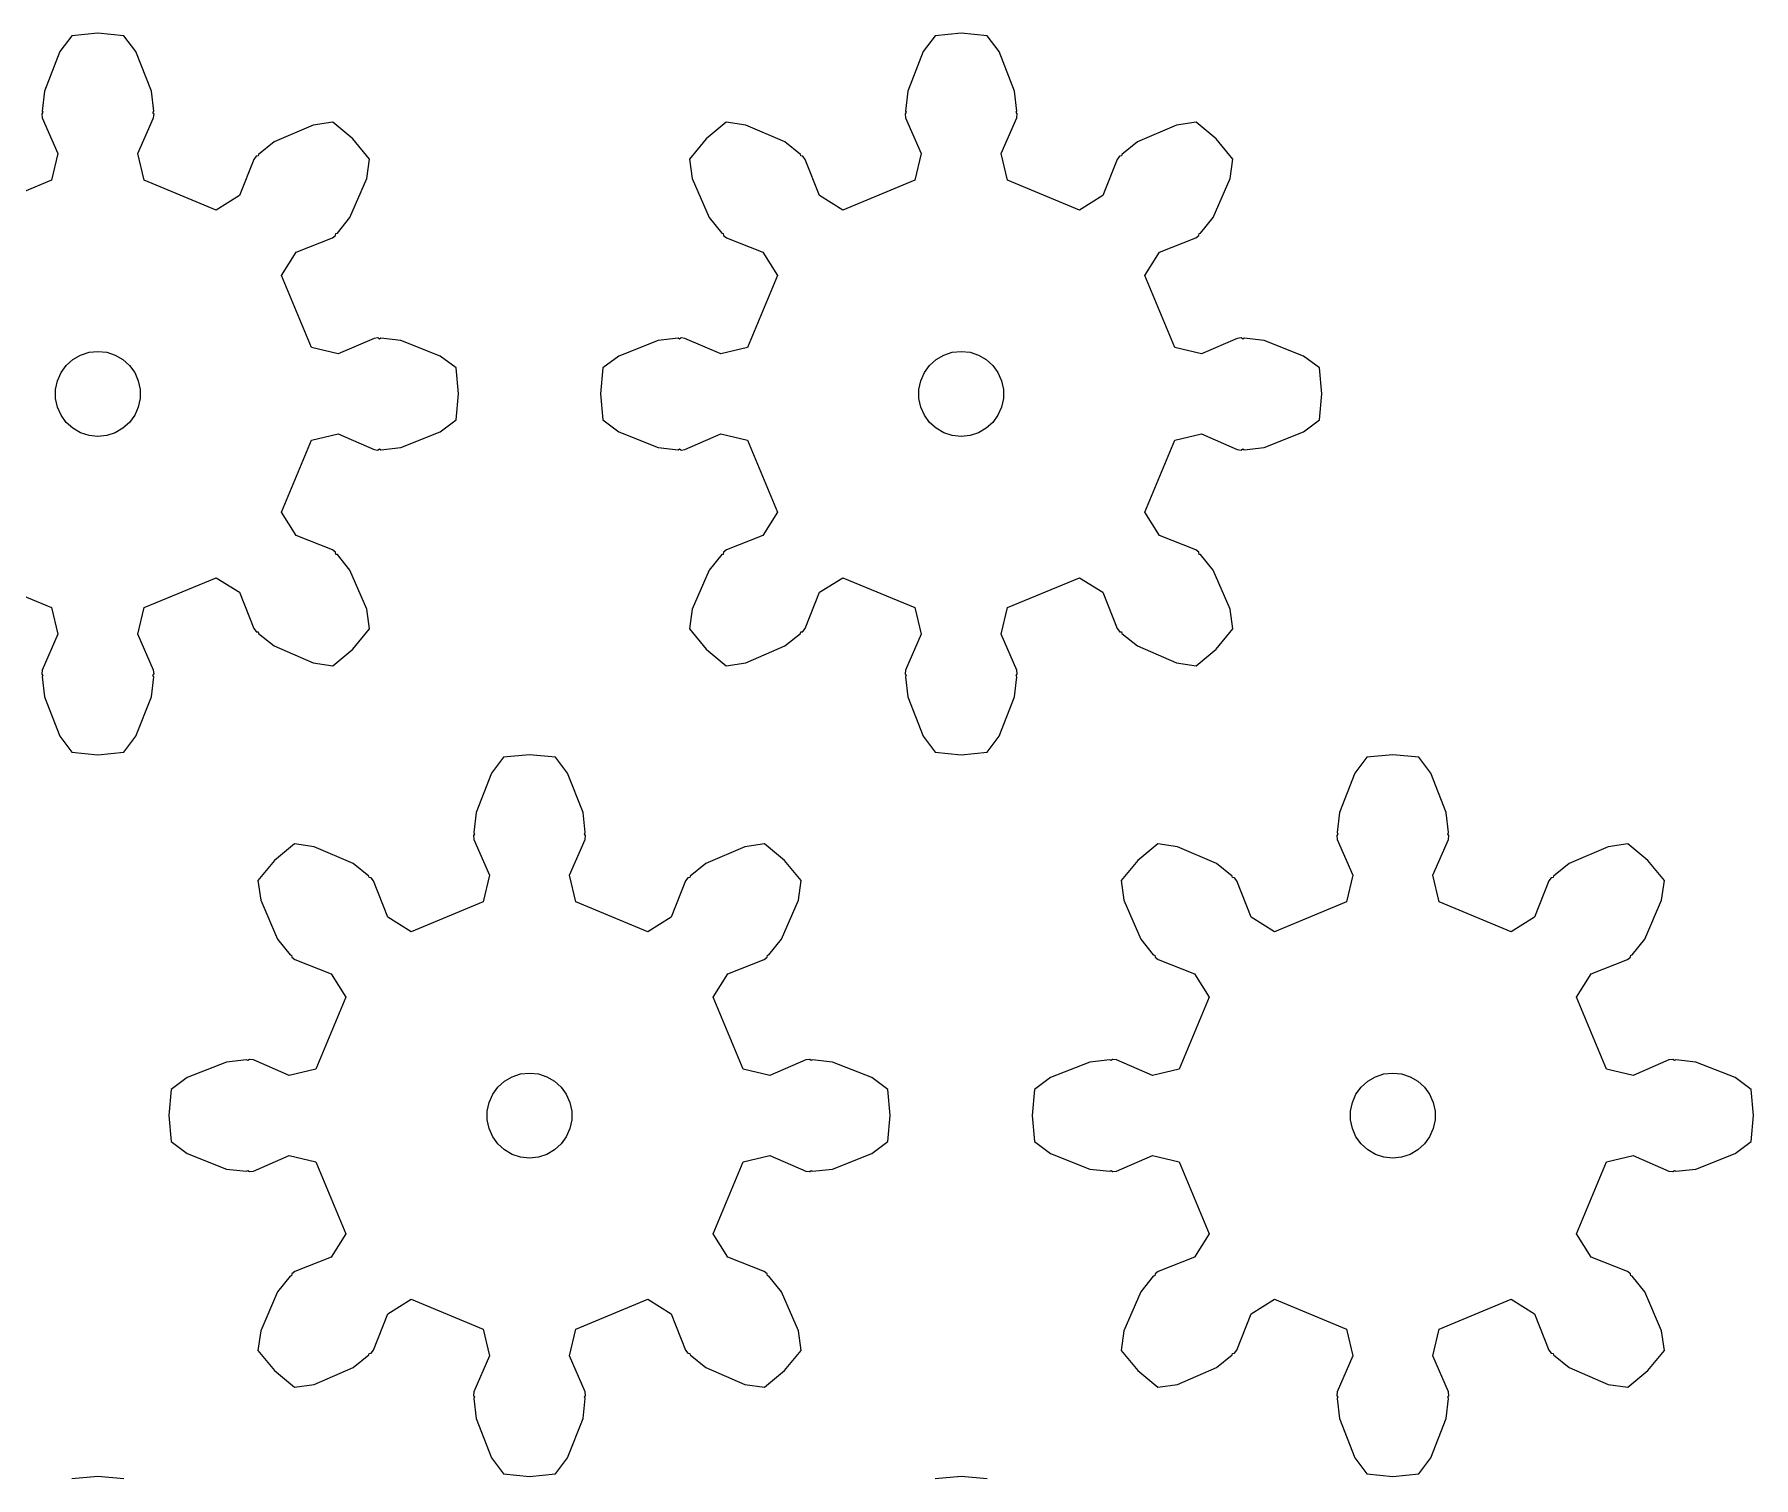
# Model space of a CAD drawing. Extents: x 0 to 208, y 0 to 229.
# Drawn here: x 147.6 to 208.3, y 101.8 to 152.7 of the extents above; entities that cross this region are included whole.
import ezdxf

# ---------------------------------------------------------------- set-up
doc = ezdxf.new("R2010")
doc.units = 0

msp = doc.modelspace()

# ---------------------------------------------------------------- linework, layer by layer
for p, q in [((148.903, 152.698), (148.486, 152.136)), ((149.824, 152.789), (148.903, 152.698)), ((150.745, 152.698), (149.824, 152.789)), ((151.162, 152.136), (150.745, 152.698)), ((179.368, 152.698), (178.951, 152.136)), ((180.289, 152.789), (179.368, 152.698)), ((181.21, 152.698), (180.289, 152.789)), ((181.627, 152.136), (181.21, 152.698)), ((148.486, 152.136), (147.936, 150.744)), ((151.712, 150.744), (151.162, 152.136)), ((178.951, 152.136), (178.401, 150.744)), ((182.176, 150.744), (181.627, 152.136)), ((147.936, 150.744), (147.855, 150.039)), ((151.793, 150.039), (151.712, 150.744)), ((178.401, 150.744), (178.32, 150.039)), ((182.257, 150.039), (182.176, 150.744)), ((147.844, 149.943), (147.843, 149.934)), ((147.843, 149.934), (147.863, 149.802)), ((147.887, 149.999), (147.844, 149.943)), ((147.855, 150.039), (147.887, 149.999)), ((151.761, 149.999), (151.793, 150.039)), ((151.804, 149.943), (151.761, 149.999)), ((151.785, 149.802), (151.805, 149.934)), ((151.805, 149.934), (151.804, 149.943)), ((178.309, 149.943), (178.308, 149.934)), ((178.308, 149.934), (178.328, 149.802)), ((178.352, 149.999), (178.309, 149.943)), ((178.32, 150.039), (178.352, 149.999)), ((182.226, 149.999), (182.257, 150.039)), ((182.268, 149.943), (182.226, 149.999)), ((182.25, 149.802), (182.269, 149.934)), ((182.269, 149.934), (182.268, 149.943)), ((147.863, 149.802), (148.411, 148.538)), ((151.237, 148.538), (151.785, 149.802)), ((157.419, 149.544), (156.047, 148.948)), ((158.112, 149.646), (157.419, 149.544)), ((158.827, 149.06), (158.112, 149.646)), ((172.001, 149.646), (171.286, 149.06)), ((172.693, 149.544), (172.001, 149.646)), ((174.066, 148.948), (172.693, 149.544)), ((178.328, 149.802), (178.876, 148.538)), ((181.702, 148.538), (182.25, 149.802)), ((187.884, 149.544), (186.511, 148.948)), ((188.577, 149.646), (187.884, 149.544)), ((189.292, 149.06), (188.577, 149.646)), ((156.047, 148.948), (155.491, 148.507)), ((159.414, 148.344), (158.827, 149.06)), ((171.286, 149.06), (170.699, 148.344)), ((174.622, 148.507), (174.066, 148.948)), ((186.511, 148.948), (185.956, 148.507)), ((189.879, 148.344), (189.292, 149.06)), ((148.411, 148.538), (148.191, 147.595)), ((151.457, 147.595), (151.237, 148.538)), ((155.328, 148.334), (154.822, 147.053)), ((155.408, 148.442), (155.328, 148.334)), ((155.415, 148.447), (155.408, 148.442)), ((155.485, 148.457), (155.415, 148.447)), ((155.491, 148.507), (155.485, 148.457)), ((159.311, 147.652), (159.414, 148.344)), ((170.699, 148.344), (170.801, 147.652)), ((174.628, 148.457), (174.622, 148.507)), ((174.697, 148.447), (174.628, 148.457)), ((174.705, 148.442), (174.697, 148.447)), ((174.784, 148.334), (174.705, 148.442)), ((175.29, 147.053), (174.784, 148.334)), ((178.876, 148.538), (178.655, 147.595)), ((181.922, 147.595), (181.702, 148.538)), ((185.793, 148.334), (185.287, 147.053)), ((185.873, 148.442), (185.793, 148.334)), ((185.88, 148.447), (185.873, 148.442)), ((185.95, 148.457), (185.88, 148.447)), ((185.956, 148.507), (185.95, 148.457)), ((189.776, 147.652), (189.879, 148.344)), ((148.191, 147.595), (145.649, 146.542)), ((153.999, 146.542), (151.457, 147.595)), ((158.716, 146.279), (159.311, 147.652)), ((170.801, 147.652), (171.397, 146.279)), ((178.655, 147.595), (176.113, 146.542)), ((184.464, 146.542), (181.922, 147.595)), ((189.181, 146.279), (189.776, 147.652)), ((154.822, 147.053), (153.999, 146.542)), ((176.113, 146.542), (175.29, 147.053)), ((185.287, 147.053), (184.464, 146.542)), ((158.275, 145.723), (158.716, 146.279)), ((171.397, 146.279), (171.838, 145.723)), ((188.74, 145.723), (189.181, 146.279)), ((158.102, 145.561), (158.209, 145.641)), ((158.209, 145.641), (158.215, 145.648)), ((158.215, 145.648), (158.224, 145.717)), ((158.224, 145.717), (158.275, 145.723)), ((171.838, 145.723), (171.889, 145.717)), ((171.889, 145.717), (171.898, 145.648)), ((171.898, 145.648), (171.903, 145.641)), ((171.903, 145.641), (172.011, 145.561)), ((188.566, 145.561), (188.674, 145.641)), ((188.674, 145.641), (188.68, 145.648)), ((188.68, 145.648), (188.689, 145.717)), ((188.689, 145.717), (188.74, 145.723)), ((156.309, 144.232), (156.821, 145.055)), ((156.821, 145.055), (158.102, 145.561)), ((172.011, 145.561), (173.292, 145.055)), ((173.292, 145.055), (173.803, 144.232)), ((186.774, 144.232), (187.286, 145.055)), ((187.286, 145.055), (188.566, 145.561)), ((157.362, 141.69), (156.309, 144.232)), ((173.803, 144.232), (172.751, 141.69)), ((187.827, 141.69), (186.774, 144.232)), ((159.569, 142.017), (158.306, 141.469)), ((159.702, 142.037), (159.569, 142.017)), ((159.711, 142.036), (159.702, 142.037)), ((159.767, 141.993), (159.711, 142.036)), ((159.807, 142.025), (159.767, 141.993)), ((160.512, 141.944), (159.807, 142.025)), ((170.306, 142.025), (169.601, 141.944)), ((170.346, 141.993), (170.306, 142.025)), ((170.402, 142.036), (170.346, 141.993)), ((170.411, 142.037), (170.402, 142.036)), ((170.543, 142.017), (170.411, 142.037)), ((171.807, 141.469), (170.543, 142.017)), ((190.034, 142.017), (188.771, 141.469)), ((190.167, 142.037), (190.034, 142.017)), ((190.176, 142.036), (190.167, 142.037)), ((190.232, 141.993), (190.176, 142.036)), ((190.272, 142.025), (190.232, 141.993)), ((190.976, 141.944), (190.272, 142.025)), ((148.942, 141.27), (149.214, 141.427)), ((149.214, 141.427), (149.512, 141.524)), ((149.512, 141.524), (149.824, 141.556)), ((149.824, 141.556), (150.136, 141.524)), ((150.136, 141.524), (150.434, 141.427)), ((150.434, 141.427), (150.706, 141.27)), ((158.306, 141.469), (157.362, 141.69)), ((161.903, 141.394), (160.512, 141.944)), ((162.466, 140.977), (161.903, 141.394)), ((168.21, 141.394), (167.647, 140.977)), ((169.601, 141.944), (168.21, 141.394)), ((172.751, 141.69), (171.807, 141.469)), ((179.407, 141.27), (179.679, 141.427)), ((179.679, 141.427), (179.977, 141.524)), ((179.977, 141.524), (180.289, 141.556)), ((180.289, 141.556), (180.601, 141.524)), ((180.601, 141.524), (180.899, 141.427)), ((180.899, 141.427), (181.17, 141.27)), ((188.771, 141.469), (187.827, 141.69)), ((192.368, 141.394), (190.976, 141.944)), ((192.93, 140.977), (192.368, 141.394)), ((148.397, 140.52), (148.525, 140.806)), ((148.525, 140.806), (148.709, 141.06)), ((148.709, 141.06), (148.942, 141.27)), ((150.706, 141.27), (150.939, 141.06)), ((150.939, 141.06), (151.123, 140.806)), ((151.123, 140.806), (151.251, 140.52)), ((162.556, 140.056), (162.466, 140.977)), ((167.647, 140.977), (167.556, 140.056)), ((178.862, 140.52), (178.99, 140.806)), ((178.99, 140.806), (179.174, 141.06)), ((179.174, 141.06), (179.407, 141.27)), ((181.17, 141.27), (181.403, 141.06)), ((181.403, 141.06), (181.588, 140.806)), ((181.588, 140.806), (181.715, 140.52)), ((193.021, 140.056), (192.93, 140.977)), ((148.332, 140.213), (148.397, 140.52)), ((148.332, 139.9), (148.332, 140.213)), ((151.251, 140.52), (151.316, 140.213)), ((151.316, 140.213), (151.316, 139.9)), ((178.797, 140.213), (178.862, 140.52)), ((178.797, 139.9), (178.797, 140.213)), ((181.715, 140.52), (181.781, 140.213)), ((181.781, 140.213), (181.781, 139.9)), ((148.397, 139.593), (148.332, 139.9)), ((148.525, 139.306), (148.397, 139.593)), ((151.251, 139.593), (151.123, 139.306)), ((151.316, 139.9), (151.251, 139.593)), ((162.466, 139.136), (162.556, 140.056)), ((167.556, 140.056), (167.647, 139.136)), ((178.862, 139.593), (178.797, 139.9)), ((178.99, 139.306), (178.862, 139.593)), ((181.715, 139.593), (181.588, 139.306)), ((181.781, 139.9), (181.715, 139.593)), ((192.93, 139.136), (193.021, 140.056)), ((148.709, 139.053), (148.525, 139.306)), ((148.942, 138.843), (148.709, 139.053)), ((150.939, 139.053), (150.706, 138.843)), ((151.123, 139.306), (150.939, 139.053)), ((161.903, 138.719), (162.466, 139.136)), ((167.647, 139.136), (168.21, 138.719)), ((179.174, 139.053), (178.99, 139.306)), ((179.407, 138.843), (179.174, 139.053)), ((181.403, 139.053), (181.17, 138.843)), ((181.588, 139.306), (181.403, 139.053)), ((192.368, 138.719), (192.93, 139.136)), ((149.214, 138.686), (148.942, 138.843)), ((149.512, 138.589), (149.214, 138.686)), ((149.824, 138.556), (149.512, 138.589)), ((150.136, 138.589), (149.824, 138.556)), ((150.434, 138.686), (150.136, 138.589)), ((150.706, 138.843), (150.434, 138.686)), ((156.309, 135.881), (157.362, 138.423)), ((157.362, 138.423), (158.306, 138.643)), ((158.306, 138.643), (159.569, 138.095)), ((160.512, 138.169), (161.903, 138.719)), ((168.21, 138.719), (169.601, 138.169)), ((170.543, 138.095), (171.807, 138.643)), ((171.807, 138.643), (172.751, 138.423)), ((172.751, 138.423), (173.803, 135.881)), ((179.679, 138.686), (179.407, 138.843)), ((179.977, 138.589), (179.679, 138.686)), ((180.289, 138.556), (179.977, 138.589)), ((180.601, 138.589), (180.289, 138.556)), ((180.899, 138.686), (180.601, 138.589)), ((181.17, 138.843), (180.899, 138.686)), ((186.774, 135.881), (187.827, 138.423)), ((187.827, 138.423), (188.771, 138.643)), ((188.771, 138.643), (190.034, 138.095)), ((190.976, 138.169), (192.368, 138.719)), ((159.569, 138.095), (159.702, 138.076)), ((159.702, 138.076), (159.711, 138.077)), ((159.711, 138.077), (159.767, 138.119)), ((159.767, 138.119), (159.807, 138.088)), ((159.807, 138.088), (160.512, 138.169)), ((169.601, 138.169), (170.306, 138.088)), ((170.306, 138.088), (170.346, 138.119)), ((170.346, 138.119), (170.402, 138.077)), ((170.402, 138.077), (170.411, 138.076)), ((170.411, 138.076), (170.543, 138.095)), ((190.034, 138.095), (190.167, 138.076)), ((190.167, 138.076), (190.176, 138.077)), ((190.176, 138.077), (190.232, 138.119)), ((190.232, 138.119), (190.272, 138.088)), ((190.272, 138.088), (190.976, 138.169)), ((156.821, 135.058), (156.309, 135.881)), ((173.803, 135.881), (173.292, 135.058)), ((187.286, 135.058), (186.774, 135.881)), ((158.102, 134.552), (156.821, 135.058)), ((173.292, 135.058), (172.011, 134.552)), ((188.566, 134.552), (187.286, 135.058)), ((158.209, 134.472), (158.102, 134.552)), ((158.215, 134.465), (158.209, 134.472)), ((158.224, 134.395), (158.215, 134.465)), ((158.275, 134.389), (158.224, 134.395)), ((158.716, 133.834), (158.275, 134.389)), ((171.838, 134.389), (171.397, 133.834)), ((171.889, 134.395), (171.838, 134.389)), ((171.898, 134.465), (171.889, 134.395)), ((171.903, 134.472), (171.898, 134.465)), ((172.011, 134.552), (171.903, 134.472)), ((188.674, 134.472), (188.566, 134.552)), ((188.68, 134.465), (188.674, 134.472)), ((188.689, 134.395), (188.68, 134.465)), ((188.74, 134.389), (188.689, 134.395)), ((189.181, 133.834), (188.74, 134.389)), ((145.649, 133.571), (148.191, 132.518)), ((151.457, 132.518), (153.999, 133.571)), ((153.999, 133.571), (154.822, 133.059)), ((159.311, 132.461), (158.716, 133.834)), ((171.397, 133.834), (170.801, 132.461)), ((175.29, 133.059), (176.113, 133.571)), ((176.113, 133.571), (178.655, 132.518)), ((181.922, 132.518), (184.464, 133.571)), ((184.464, 133.571), (185.287, 133.059)), ((189.776, 132.461), (189.181, 133.834)), ((154.822, 133.059), (155.328, 131.779)), ((174.784, 131.779), (175.29, 133.059)), ((185.287, 133.059), (185.793, 131.779)), ((148.191, 132.518), (148.411, 131.574)), ((151.237, 131.574), (151.457, 132.518)), ((159.414, 131.768), (159.311, 132.461)), ((170.801, 132.461), (170.699, 131.768)), ((178.655, 132.518), (178.876, 131.574)), ((181.702, 131.574), (181.922, 132.518)), ((189.879, 131.768), (189.776, 132.461)), ((155.328, 131.779), (155.408, 131.671)), ((155.408, 131.671), (155.415, 131.665)), ((155.415, 131.665), (155.485, 131.656)), ((155.485, 131.656), (155.491, 131.605)), ((158.827, 131.053), (159.414, 131.768)), ((170.699, 131.768), (171.286, 131.053)), ((174.622, 131.605), (174.628, 131.656)), ((174.628, 131.656), (174.697, 131.665)), ((174.697, 131.665), (174.705, 131.671)), ((174.705, 131.671), (174.784, 131.779)), ((185.793, 131.779), (185.873, 131.671)), ((185.873, 131.671), (185.88, 131.665)), ((185.88, 131.665), (185.95, 131.656)), ((185.95, 131.656), (185.956, 131.605)), ((189.292, 131.053), (189.879, 131.768)), ((148.411, 131.574), (147.863, 130.311)), ((151.785, 130.311), (151.237, 131.574)), ((155.491, 131.605), (156.047, 131.164)), ((156.047, 131.164), (157.419, 130.569)), ((158.112, 130.466), (158.827, 131.053)), ((171.286, 131.053), (172.001, 130.466)), ((172.693, 130.569), (174.066, 131.164)), ((174.066, 131.164), (174.622, 131.605)), ((178.876, 131.574), (178.328, 130.311)), ((182.25, 130.311), (181.702, 131.574)), ((185.956, 131.605), (186.511, 131.164)), ((186.511, 131.164), (187.884, 130.569)), ((188.577, 130.466), (189.292, 131.053)), ((157.419, 130.569), (158.112, 130.466)), ((172.001, 130.466), (172.693, 130.569)), ((187.884, 130.569), (188.577, 130.466)), ((147.863, 130.311), (147.843, 130.178)), ((147.843, 130.178), (147.844, 130.169)), ((147.844, 130.169), (147.887, 130.114)), ((147.887, 130.114), (147.855, 130.074)), ((147.855, 130.074), (147.936, 129.369)), ((151.712, 129.369), (151.793, 130.074)), ((151.761, 130.114), (151.804, 130.169)), ((151.793, 130.074), (151.761, 130.114)), ((151.805, 130.178), (151.785, 130.311)), ((151.804, 130.169), (151.805, 130.178)), ((178.328, 130.311), (178.308, 130.178)), ((178.308, 130.178), (178.309, 130.169)), ((178.309, 130.169), (178.352, 130.114)), ((178.352, 130.114), (178.32, 130.074)), ((178.32, 130.074), (178.401, 129.369)), ((182.176, 129.369), (182.257, 130.074)), ((182.226, 130.114), (182.268, 130.169)), ((182.257, 130.074), (182.226, 130.114)), ((182.269, 130.178), (182.25, 130.311)), ((182.268, 130.169), (182.269, 130.178)), ((147.936, 129.369), (148.486, 127.977)), ((151.162, 127.977), (151.712, 129.369)), ((178.401, 129.369), (178.951, 127.977)), ((181.627, 127.977), (182.176, 129.369)), ((148.486, 127.977), (148.903, 127.415)), ((148.903, 127.415), (149.824, 127.324)), ((149.824, 127.324), (150.745, 127.415)), ((150.745, 127.415), (151.162, 127.977)), ((178.951, 127.977), (179.368, 127.415)), ((179.368, 127.415), (180.289, 127.324)), ((180.289, 127.324), (181.21, 127.415)), ((181.21, 127.415), (181.627, 127.977)), ((164.136, 127.233), (163.719, 126.671)), ((165.056, 127.324), (164.136, 127.233)), ((165.977, 127.233), (165.056, 127.324)), ((166.394, 126.671), (165.977, 127.233)), ((194.6, 127.233), (194.183, 126.671)), ((195.521, 127.324), (194.6, 127.233)), ((196.442, 127.233), (195.521, 127.324)), ((196.859, 126.671), (196.442, 127.233)), ((163.719, 126.671), (163.169, 125.279)), ((166.944, 125.279), (166.394, 126.671)), ((194.183, 126.671), (193.634, 125.279)), ((197.409, 125.279), (196.859, 126.671)), ((163.169, 125.279), (163.088, 124.574)), ((167.025, 124.574), (166.944, 125.279)), ((193.634, 125.279), (193.553, 124.574)), ((197.49, 124.574), (197.409, 125.279)), ((163.077, 124.479), (163.076, 124.469)), ((163.076, 124.469), (163.095, 124.337)), ((163.119, 124.534), (163.077, 124.479)), ((163.088, 124.574), (163.119, 124.534)), ((166.993, 124.534), (167.025, 124.574)), ((167.036, 124.479), (166.993, 124.534)), ((167.017, 124.337), (167.037, 124.469)), ((167.037, 124.469), (167.036, 124.479)), ((193.542, 124.479), (193.54, 124.469)), ((193.54, 124.469), (193.56, 124.337)), ((193.584, 124.534), (193.542, 124.479)), ((193.553, 124.574), (193.584, 124.534)), ((197.458, 124.534), (197.49, 124.574)), ((197.501, 124.479), (197.458, 124.534)), ((197.482, 124.337), (197.502, 124.469)), ((197.502, 124.469), (197.501, 124.479)), ((156.768, 124.182), (156.053, 123.595)), ((157.461, 124.079), (156.768, 124.182)), ((158.834, 123.484), (157.461, 124.079)), ((163.095, 124.337), (163.643, 123.074)), ((166.469, 123.074), (167.017, 124.337)), ((172.652, 124.079), (171.279, 123.484)), ((173.344, 124.182), (172.652, 124.079)), ((174.06, 123.595), (173.344, 124.182)), ((187.233, 124.182), (186.518, 123.595)), ((187.926, 124.079), (187.233, 124.182)), ((189.299, 123.484), (187.926, 124.079)), ((193.56, 124.337), (194.108, 123.074)), ((196.934, 123.074), (197.482, 124.337)), ((203.116, 124.079), (201.744, 123.484)), ((203.809, 124.182), (203.116, 124.079)), ((204.524, 123.595), (203.809, 124.182)), ((156.053, 123.595), (155.466, 122.88)), ((159.389, 123.042), (158.834, 123.484)), ((171.279, 123.484), (170.723, 123.042)), ((174.646, 122.88), (174.06, 123.595)), ((186.518, 123.595), (185.931, 122.88)), ((189.854, 123.042), (189.299, 123.484)), ((201.744, 123.484), (201.188, 123.042)), ((205.111, 122.88), (204.524, 123.595)), ((155.466, 122.88), (155.569, 122.187)), ((159.395, 122.992), (159.389, 123.042)), ((159.465, 122.983), (159.395, 122.992)), ((159.472, 122.977), (159.465, 122.983)), ((159.552, 122.869), (159.472, 122.977)), ((160.058, 121.588), (159.552, 122.869)), ((163.643, 123.074), (163.423, 122.13)), ((166.69, 122.13), (166.469, 123.074)), ((170.561, 122.869), (170.055, 121.588)), ((170.641, 122.977), (170.561, 122.869)), ((170.648, 122.983), (170.641, 122.977)), ((170.717, 122.992), (170.648, 122.983)), ((170.723, 123.042), (170.717, 122.992)), ((174.544, 122.187), (174.646, 122.88)), ((185.931, 122.88), (186.034, 122.187)), ((189.86, 122.992), (189.854, 123.042)), ((189.93, 122.983), (189.86, 122.992)), ((189.937, 122.977), (189.93, 122.983)), ((190.017, 122.869), (189.937, 122.977)), ((190.523, 121.588), (190.017, 122.869)), ((194.108, 123.074), (193.888, 122.13)), ((197.154, 122.13), (196.934, 123.074)), ((201.026, 122.869), (200.52, 121.588)), ((201.105, 122.977), (201.026, 122.869)), ((201.113, 122.983), (201.105, 122.977)), ((201.182, 122.992), (201.113, 122.983)), ((201.188, 123.042), (201.182, 122.992)), ((205.008, 122.187), (205.111, 122.88)), ((155.569, 122.187), (156.164, 120.814)), ((163.423, 122.13), (160.881, 121.077)), ((169.232, 121.077), (166.69, 122.13)), ((173.948, 120.814), (174.544, 122.187)), ((186.034, 122.187), (186.629, 120.814)), ((193.888, 122.13), (191.346, 121.077)), ((199.696, 121.077), (197.154, 122.13)), ((204.413, 120.814), (205.008, 122.187)), ((160.881, 121.077), (160.058, 121.588)), ((170.055, 121.588), (169.232, 121.077)), ((191.346, 121.077), (190.523, 121.588)), ((200.52, 121.588), (199.696, 121.077)), ((156.164, 120.814), (156.605, 120.258)), ((173.507, 120.258), (173.948, 120.814)), ((186.629, 120.814), (187.07, 120.258)), ((203.972, 120.258), (204.413, 120.814)), ((156.605, 120.258), (156.656, 120.253)), ((156.656, 120.253), (156.665, 120.183)), ((156.665, 120.183), (156.671, 120.176)), ((156.671, 120.176), (156.779, 120.096)), ((173.334, 120.096), (173.442, 120.176)), ((173.442, 120.176), (173.447, 120.183)), ((173.447, 120.183), (173.457, 120.253)), ((173.457, 120.253), (173.507, 120.258)), ((187.07, 120.258), (187.121, 120.253)), ((187.121, 120.253), (187.13, 120.183)), ((187.13, 120.183), (187.136, 120.176)), ((187.136, 120.176), (187.243, 120.096)), ((203.799, 120.096), (203.906, 120.176)), ((203.906, 120.176), (203.912, 120.183)), ((203.912, 120.183), (203.921, 120.253)), ((203.921, 120.253), (203.972, 120.258)), ((156.779, 120.096), (158.059, 119.59)), ((158.059, 119.59), (158.571, 118.767)), ((171.542, 118.767), (172.053, 119.59)), ((172.053, 119.59), (173.334, 120.096)), ((187.243, 120.096), (188.524, 119.59)), ((188.524, 119.59), (189.036, 118.767)), ((202.006, 118.767), (202.518, 119.59)), ((202.518, 119.59), (203.799, 120.096)), ((158.571, 118.767), (157.518, 116.225)), ((172.595, 116.225), (171.542, 118.767)), ((189.036, 118.767), (187.983, 116.225)), ((203.059, 116.225), (202.006, 118.767)), ((155.074, 116.56), (154.369, 116.479)), ((155.114, 116.528), (155.074, 116.56)), ((155.169, 116.571), (155.114, 116.528)), ((155.178, 116.572), (155.169, 116.571)), ((155.311, 116.553), (155.178, 116.572)), ((156.574, 116.005), (155.311, 116.553)), ((174.802, 116.553), (173.538, 116.005)), ((174.934, 116.572), (174.802, 116.553)), ((174.943, 116.571), (174.934, 116.572)), ((174.999, 116.528), (174.943, 116.571)), ((175.039, 116.56), (174.999, 116.528)), ((175.744, 116.479), (175.039, 116.56)), ((185.538, 116.56), (184.833, 116.479)), ((185.578, 116.528), (185.538, 116.56)), ((185.634, 116.571), (185.578, 116.528)), ((185.643, 116.572), (185.634, 116.571)), ((185.776, 116.553), (185.643, 116.572)), ((187.039, 116.005), (185.776, 116.553)), ((205.267, 116.553), (204.003, 116.005)), ((205.399, 116.572), (205.267, 116.553)), ((205.408, 116.571), (205.399, 116.572)), ((205.464, 116.528), (205.408, 116.571)), ((205.504, 116.56), (205.464, 116.528)), ((206.209, 116.479), (205.504, 116.56)), ((152.977, 115.929), (152.415, 115.512)), ((154.369, 116.479), (152.977, 115.929)), ((157.518, 116.225), (156.574, 116.005)), ((164.175, 115.805), (164.446, 115.962)), ((164.446, 115.962), (164.744, 116.059)), ((164.744, 116.059), (165.056, 116.092)), ((165.056, 116.092), (165.368, 116.059)), ((165.368, 116.059), (165.666, 115.962)), ((165.666, 115.962), (165.938, 115.805)), ((173.538, 116.005), (172.595, 116.225)), ((177.136, 115.929), (175.744, 116.479)), ((177.698, 115.512), (177.136, 115.929)), ((183.442, 115.929), (182.879, 115.512)), ((184.833, 116.479), (183.442, 115.929)), ((187.983, 116.225), (187.039, 116.005)), ((194.639, 115.805), (194.911, 115.962)), ((194.911, 115.962), (195.209, 116.059)), ((195.209, 116.059), (195.521, 116.092)), ((195.521, 116.092), (195.833, 116.059)), ((195.833, 116.059), (196.131, 115.962)), ((196.131, 115.962), (196.403, 115.805)), ((204.003, 116.005), (203.059, 116.225)), ((207.6, 115.929), (206.209, 116.479)), ((208.163, 115.512), (207.6, 115.929)), ((152.415, 115.512), (152.324, 114.592)), ((163.63, 115.055), (163.757, 115.342)), ((163.757, 115.342), (163.942, 115.595)), ((163.942, 115.595), (164.175, 115.805)), ((165.938, 115.805), (166.171, 115.595)), ((166.171, 115.595), (166.355, 115.342)), ((166.355, 115.342), (166.483, 115.055)), ((177.789, 114.592), (177.698, 115.512)), ((182.879, 115.512), (182.789, 114.592)), ((194.095, 115.055), (194.222, 115.342)), ((194.222, 115.342), (194.406, 115.595)), ((194.406, 115.595), (194.639, 115.805)), ((196.403, 115.805), (196.636, 115.595)), ((196.636, 115.595), (196.82, 115.342)), ((196.82, 115.342), (196.948, 115.055)), ((208.254, 114.592), (208.163, 115.512)), ((163.565, 114.748), (163.63, 115.055)), ((163.565, 114.435), (163.565, 114.748)), ((166.483, 115.055), (166.548, 114.748)), ((166.548, 114.748), (166.548, 114.435)), ((194.029, 114.748), (194.095, 115.055)), ((194.029, 114.435), (194.029, 114.748)), ((196.948, 115.055), (197.013, 114.748)), ((197.013, 114.748), (197.013, 114.435)), ((152.324, 114.592), (152.415, 113.671)), ((163.63, 114.128), (163.565, 114.435)), ((163.757, 113.842), (163.63, 114.128)), ((166.483, 114.128), (166.355, 113.842)), ((166.548, 114.435), (166.483, 114.128)), ((177.698, 113.671), (177.789, 114.592)), ((182.789, 114.592), (182.879, 113.671)), ((194.095, 114.128), (194.029, 114.435)), ((194.222, 113.842), (194.095, 114.128)), ((196.948, 114.128), (196.82, 113.842)), ((197.013, 114.435), (196.948, 114.128)), ((208.163, 113.671), (208.254, 114.592)), ((152.415, 113.671), (152.977, 113.254)), ((163.942, 113.588), (163.757, 113.842)), ((164.175, 113.378), (163.942, 113.588)), ((166.171, 113.588), (165.938, 113.378)), ((166.355, 113.842), (166.171, 113.588)), ((177.136, 113.254), (177.698, 113.671)), ((182.879, 113.671), (183.442, 113.254)), ((194.406, 113.588), (194.222, 113.842)), ((194.639, 113.378), (194.406, 113.588)), ((196.636, 113.588), (196.403, 113.378)), ((196.82, 113.842), (196.636, 113.588)), ((207.6, 113.254), (208.163, 113.671)), ((152.977, 113.254), (154.369, 112.704)), ((155.311, 112.631), (156.574, 113.178)), ((156.574, 113.178), (157.518, 112.958)), ((157.518, 112.958), (158.571, 110.416)), ((164.446, 113.221), (164.175, 113.378)), ((164.744, 113.124), (164.446, 113.221)), ((165.056, 113.092), (164.744, 113.124)), ((165.368, 113.124), (165.056, 113.092)), ((165.666, 113.221), (165.368, 113.124)), ((165.938, 113.378), (165.666, 113.221)), ((171.542, 110.416), (172.595, 112.958)), ((172.595, 112.958), (173.538, 113.178)), ((173.538, 113.178), (174.802, 112.631)), ((175.744, 112.704), (177.136, 113.254)), ((183.442, 113.254), (184.833, 112.704)), ((185.776, 112.631), (187.039, 113.178)), ((187.039, 113.178), (187.983, 112.958)), ((187.983, 112.958), (189.036, 110.416)), ((194.911, 113.221), (194.639, 113.378)), ((195.209, 113.124), (194.911, 113.221)), ((195.521, 113.092), (195.209, 113.124)), ((195.833, 113.124), (195.521, 113.092)), ((196.131, 113.221), (195.833, 113.124)), ((196.403, 113.378), (196.131, 113.221)), ((202.006, 110.416), (203.059, 112.958)), ((203.059, 112.958), (204.003, 113.178)), ((204.003, 113.178), (205.267, 112.631)), ((206.209, 112.704), (207.6, 113.254)), ((154.369, 112.704), (155.074, 112.623)), ((155.074, 112.623), (155.114, 112.655)), ((155.114, 112.655), (155.169, 112.612)), ((155.169, 112.612), (155.178, 112.611)), ((155.178, 112.611), (155.311, 112.631)), ((174.802, 112.631), (174.934, 112.611)), ((174.934, 112.611), (174.943, 112.612)), ((174.943, 112.612), (174.999, 112.655)), ((174.999, 112.655), (175.039, 112.623)), ((175.039, 112.623), (175.744, 112.704)), ((184.833, 112.704), (185.538, 112.623)), ((185.538, 112.623), (185.578, 112.655)), ((185.578, 112.655), (185.634, 112.612)), ((185.634, 112.612), (185.643, 112.611)), ((185.643, 112.611), (185.776, 112.631)), ((205.267, 112.631), (205.399, 112.611)), ((205.399, 112.611), (205.408, 112.612)), ((205.408, 112.612), (205.464, 112.655)), ((205.464, 112.655), (205.504, 112.623)), ((205.504, 112.623), (206.209, 112.704)), ((158.571, 110.416), (158.059, 109.593)), ((172.053, 109.593), (171.542, 110.416)), ((189.036, 110.416), (188.524, 109.593)), ((202.518, 109.593), (202.006, 110.416)), ((158.059, 109.593), (156.779, 109.087)), ((173.334, 109.087), (172.053, 109.593)), ((188.524, 109.593), (187.243, 109.087)), ((203.799, 109.087), (202.518, 109.593)), ((156.605, 108.925), (156.164, 108.369)), ((156.656, 108.931), (156.605, 108.925)), ((156.665, 109), (156.656, 108.931)), ((156.671, 109.007), (156.665, 109)), ((156.779, 109.087), (156.671, 109.007)), ((173.442, 109.007), (173.334, 109.087)), ((173.447, 109), (173.442, 109.007)), ((173.457, 108.931), (173.447, 109)), ((173.507, 108.925), (173.457, 108.931)), ((173.948, 108.369), (173.507, 108.925)), ((187.07, 108.925), (186.629, 108.369)), ((187.121, 108.931), (187.07, 108.925)), ((187.13, 109), (187.121, 108.931)), ((187.136, 109.007), (187.13, 109)), ((187.243, 109.087), (187.136, 109.007)), ((203.906, 109.007), (203.799, 109.087)), ((203.912, 109), (203.906, 109.007)), ((203.921, 108.931), (203.912, 109)), ((203.972, 108.925), (203.921, 108.931)), ((204.413, 108.369), (203.972, 108.925)), ((156.164, 108.369), (155.569, 106.996)), ((160.058, 107.595), (160.881, 108.106)), ((160.881, 108.106), (163.423, 107.053)), ((166.69, 107.053), (169.232, 108.106)), ((169.232, 108.106), (170.055, 107.595)), ((174.544, 106.996), (173.948, 108.369)), ((186.629, 108.369), (186.034, 106.996)), ((190.523, 107.595), (191.346, 108.106)), ((191.346, 108.106), (193.888, 107.053)), ((197.154, 107.053), (199.696, 108.106)), ((199.696, 108.106), (200.52, 107.595)), ((205.008, 106.996), (204.413, 108.369)), ((159.552, 106.314), (160.058, 107.595)), ((170.055, 107.595), (170.561, 106.314)), ((190.017, 106.314), (190.523, 107.595)), ((200.52, 107.595), (201.026, 106.314)), ((155.569, 106.996), (155.466, 106.304)), ((163.423, 107.053), (163.643, 106.11)), ((166.469, 106.11), (166.69, 107.053)), ((174.646, 106.304), (174.544, 106.996)), ((186.034, 106.996), (185.931, 106.304)), ((193.888, 107.053), (194.108, 106.11)), ((196.934, 106.11), (197.154, 107.053)), ((205.111, 106.304), (205.008, 106.996)), ((155.466, 106.304), (156.053, 105.588)), ((159.389, 106.141), (159.395, 106.191)), ((159.395, 106.191), (159.465, 106.201)), ((159.465, 106.201), (159.472, 106.206)), ((159.472, 106.206), (159.552, 106.314)), ((170.561, 106.314), (170.641, 106.206)), ((170.641, 106.206), (170.648, 106.201)), ((170.648, 106.201), (170.717, 106.191)), ((170.717, 106.191), (170.723, 106.141)), ((174.06, 105.588), (174.646, 106.304)), ((185.931, 106.304), (186.518, 105.588)), ((189.854, 106.141), (189.86, 106.191)), ((189.86, 106.191), (189.93, 106.201)), ((189.93, 106.201), (189.937, 106.206)), ((189.937, 106.206), (190.017, 106.314)), ((201.026, 106.314), (201.105, 106.206)), ((201.105, 106.206), (201.113, 106.201)), ((201.113, 106.201), (201.182, 106.191)), ((201.182, 106.191), (201.188, 106.141)), ((204.524, 105.588), (205.111, 106.304)), ((156.053, 105.588), (156.768, 105.001)), ((157.461, 105.104), (158.834, 105.7)), ((158.834, 105.7), (159.389, 106.141)), ((163.643, 106.11), (163.095, 104.846)), ((167.017, 104.846), (166.469, 106.11)), ((170.723, 106.141), (171.279, 105.7)), ((171.279, 105.7), (172.652, 105.104)), ((173.344, 105.001), (174.06, 105.588)), ((186.518, 105.588), (187.233, 105.001)), ((187.926, 105.104), (189.299, 105.7)), ((189.299, 105.7), (189.854, 106.141)), ((194.108, 106.11), (193.56, 104.846)), ((197.482, 104.846), (196.934, 106.11)), ((201.188, 106.141), (201.744, 105.7)), ((201.744, 105.7), (203.116, 105.104)), ((203.809, 105.001), (204.524, 105.588)), ((156.768, 105.001), (157.461, 105.104)), ((172.652, 105.104), (173.344, 105.001)), ((187.233, 105.001), (187.926, 105.104)), ((203.116, 105.104), (203.809, 105.001)), ((163.095, 104.846), (163.076, 104.714)), ((163.076, 104.714), (163.077, 104.704)), ((163.077, 104.704), (163.119, 104.649)), ((163.119, 104.649), (163.088, 104.609)), ((163.088, 104.609), (163.169, 103.904)), ((166.944, 103.904), (167.025, 104.609)), ((166.993, 104.649), (167.036, 104.704)), ((167.025, 104.609), (166.993, 104.649)), ((167.037, 104.714), (167.017, 104.846)), ((167.036, 104.704), (167.037, 104.714)), ((193.56, 104.846), (193.54, 104.714)), ((193.54, 104.714), (193.542, 104.704)), ((193.542, 104.704), (193.584, 104.649)), ((193.584, 104.649), (193.553, 104.609)), ((193.553, 104.609), (193.634, 103.904)), ((197.409, 103.904), (197.49, 104.609)), ((197.458, 104.649), (197.501, 104.704)), ((197.49, 104.609), (197.458, 104.649)), ((197.502, 104.714), (197.482, 104.846)), ((197.501, 104.704), (197.502, 104.714)), ((163.169, 103.904), (163.719, 102.512)), ((166.394, 102.512), (166.944, 103.904)), ((193.634, 103.904), (194.183, 102.512)), ((196.859, 102.512), (197.409, 103.904)), ((163.719, 102.512), (164.136, 101.95)), ((164.136, 101.95), (165.056, 101.859)), ((165.056, 101.859), (165.977, 101.95)), ((165.977, 101.95), (166.394, 102.512)), ((194.183, 102.512), (194.6, 101.95)), ((194.6, 101.95), (195.521, 101.859)), ((195.521, 101.859), (196.442, 101.95)), ((196.442, 101.95), (196.859, 102.512)), ((149.824, 101.859), (148.903, 101.768)), ((150.745, 101.768), (149.824, 101.859)), ((180.289, 101.859), (179.368, 101.768)), ((181.21, 101.768), (180.289, 101.859))]:
    msp.add_line(p, q)

doc.saveas('drawing.dxf')
